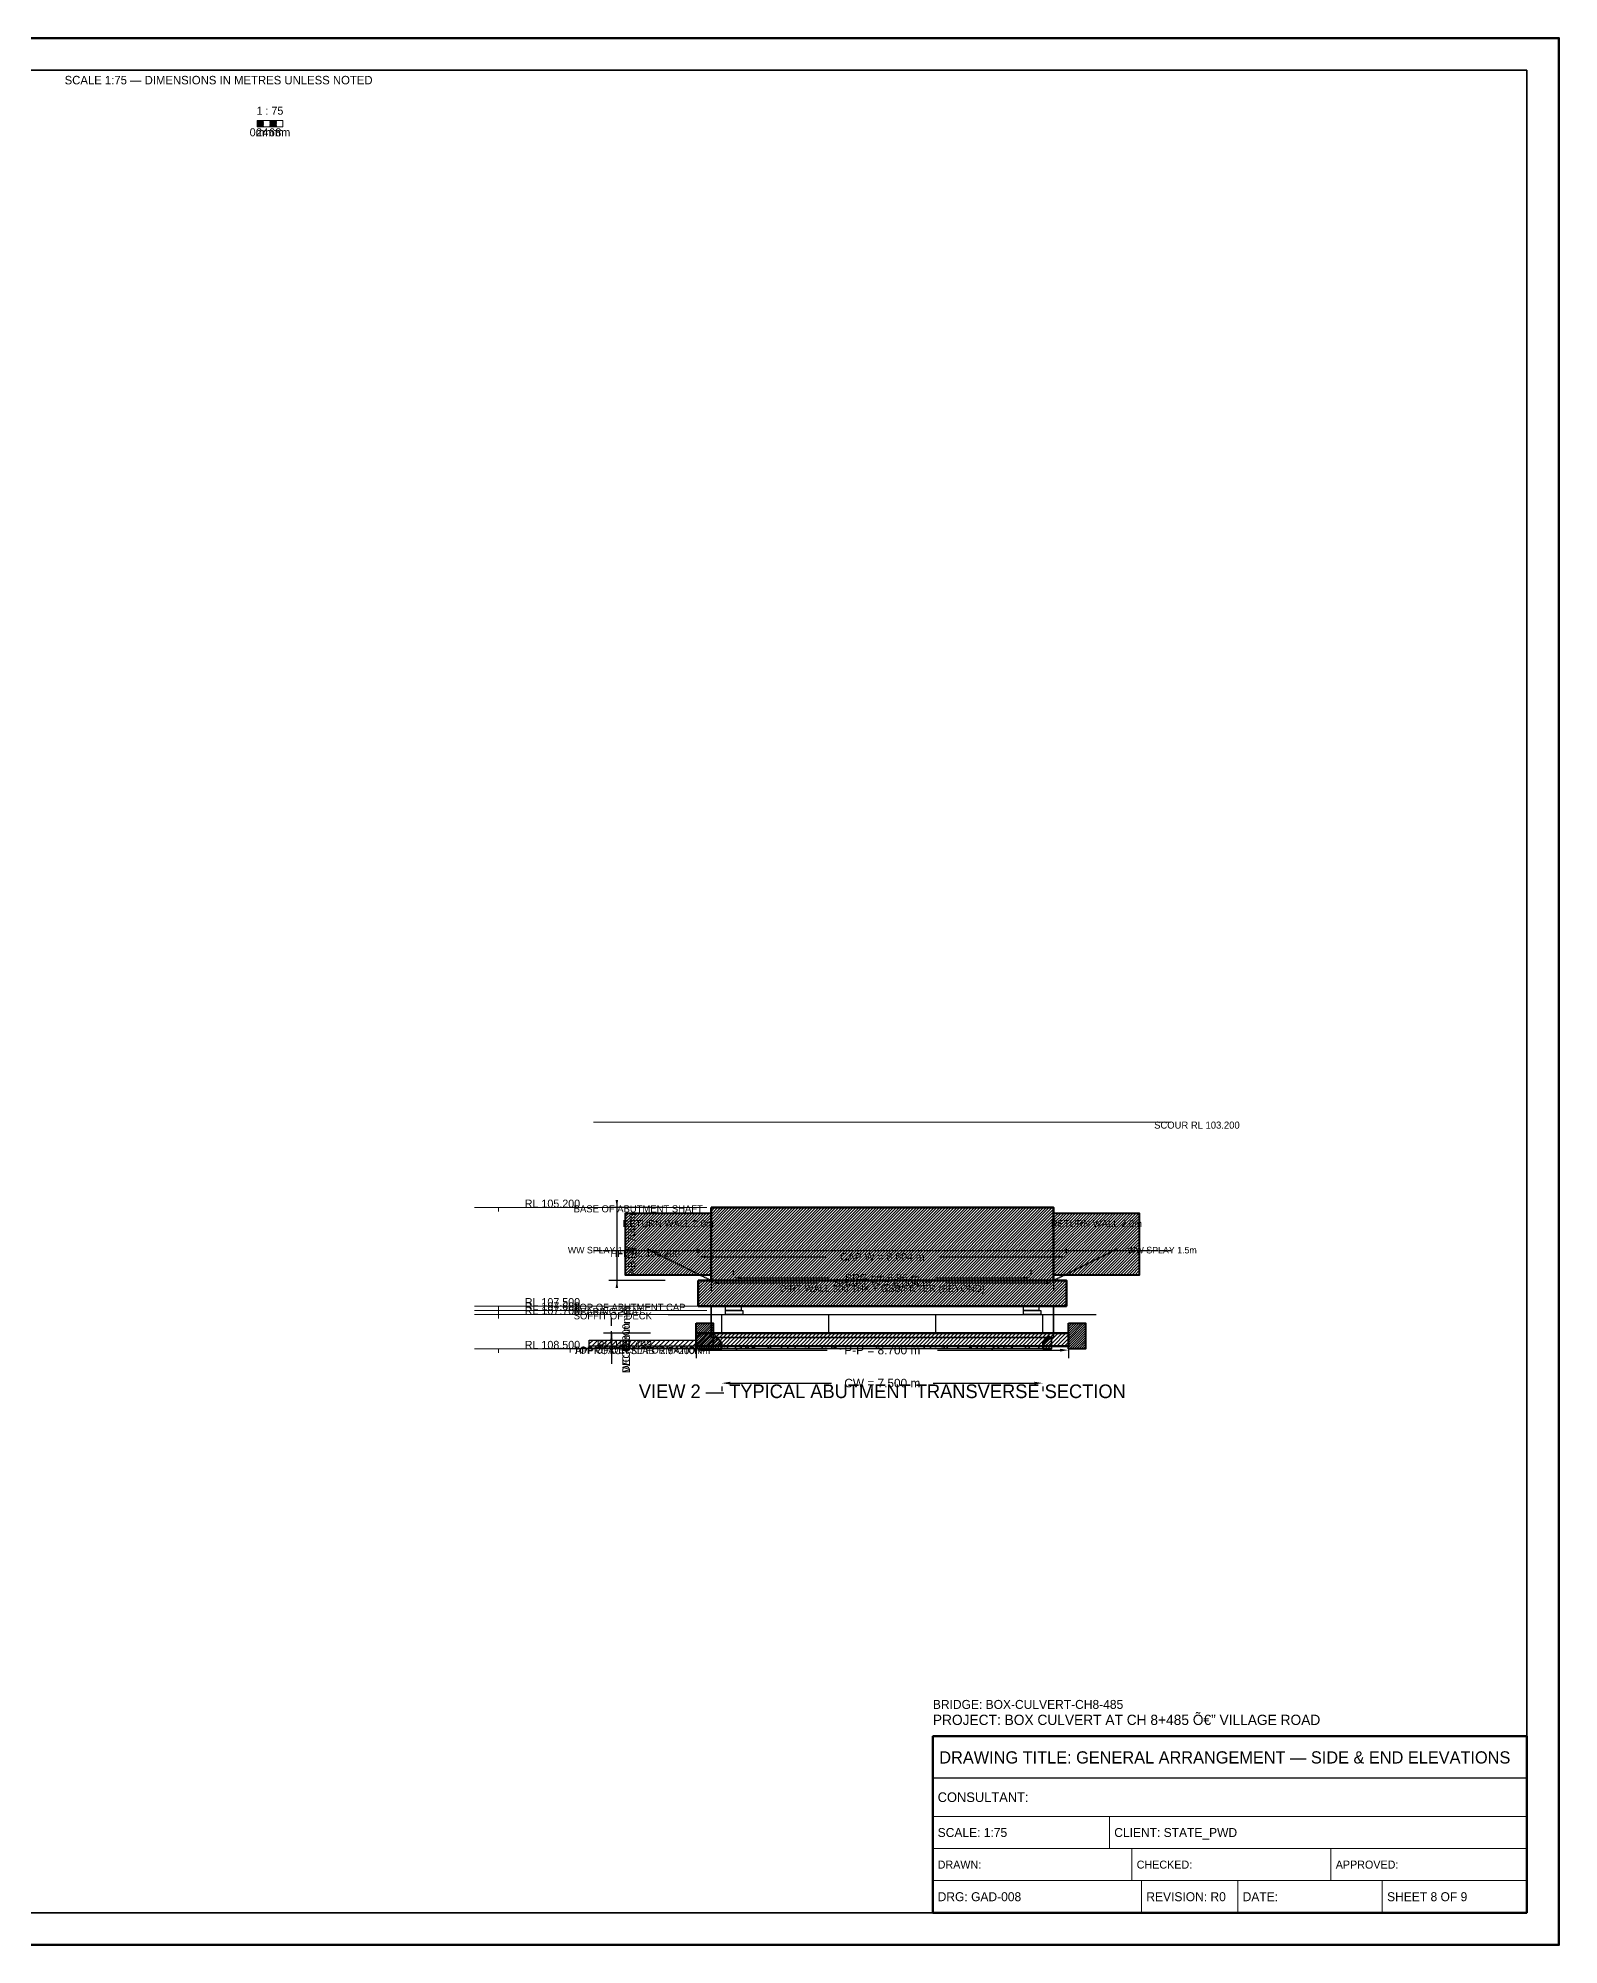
# Model space of a CAD drawing. Header units: metres. Extents: x 0 to 841, y 0 to 594.
# Drawn here: x 367 to 841, y 0 to 594 of the extents above; entities that cross this region are included whole.
import ezdxf
from ezdxf.enums import TextEntityAlignment as Align

# ---------------------------------------------------------------- set-up
doc = ezdxf.new("R2010")
doc.units = ezdxf.units.M
for name, pattern in [('DASHED', [0.5, 0.375, -0.125]), ('DASHED2', [0.25, 0.1875, -0.0625]), ('HIDDEN', [0.25, 0.1875, -0.0625])]:
    doc.linetypes.add(name, pattern=pattern)
for name, color, linetype, lineweight in [('BORDER-INNER', 7, 'Continuous', 35), ('BORDER-OUTER', 7, 'Continuous', 70), ('CIVIL-HFL', 5, 'DASHED', 25), ('CIVIL-ROAD', 7, 'Continuous', 25), ('CIVIL-SCOUR', 1, 'DASHED2', 18), ('DIM-LEVEL', 3, 'Continuous', 18), ('DIM-LINEAR', 3, 'Continuous', 18), ('STRUC-HATCHING', 8, 'Continuous', 18), ('STRUC-HIDDEN', 8, 'HIDDEN', 25), ('SUB-ABUT', 3, 'Continuous', 35), ('SUB-BEARING', 5, 'Continuous', 25), ('SUB-DIRT-WALL', 3, 'Continuous', 35), ('SUPER-DECK', 2, 'Continuous', 50), ('SUPER-KERB', 7, 'Continuous', 25), ('SUPER-PARAPET', 2, 'Continuous', 35), ('SUPER-WEARING', 8, 'Continuous', 25), ('SYM-SCALE', 7, 'Continuous', 13), ('TEXT-GENERAL', 7, 'Continuous', 18), ('TEXT-HEADER', 7, 'Continuous', 25), ('TEXT-LEVEL', 5, 'Continuous', 18), ('TEXT-SPEC', 7, 'Continuous', 13), ('TEXT-TITLE', 7, 'Continuous', 25), ('TITLEBLK-BOX', 7, 'Continuous', 50), ('TITLEBLK-TEXT', 7, 'Continuous', 18)]:
    doc.layers.add(name, color=color, linetype=linetype, lineweight=lineweight)
doc.styles.add('BRIDGE_STD', font='Arial.ttf')
doc.dimstyles.new('pmb100', dxfattribs={"dimtxt": 2.5, "dimasz": 0.9375, "dimexe": 2.5, "dimexo": 2.5, "dimtad": 0, "dimtih": 1, "dimdec": 0, "dimtxsty": 'BRIDGE_STD', "dimcen": 2.5, "dimazin": 3, "dimtfac": 1, "dimtmove": 0, "dimatfit": 3})

msp = doc.modelspace()

# ---------------------------------------------------------------- hatches: boundary and pattern name
at = {"layer": 'STRUC-HATCHING'}
h = msp.add_hatch(dxfattribs=at)
h.set_pattern_fill('ANSI31', scale=0.2)
h.paths.add_polyline_path([(550.22, 227.99), (576.89, 227.99), (576.89, 208.67), (550.22, 208.67)])
h = msp.add_hatch(dxfattribs=at)
h.set_pattern_fill('ANSI31', scale=0.2)
h.paths.add_polyline_path([(576.89, 229.67), (683.61, 229.67), (683.61, 207), (576.89, 207)])
h = msp.add_hatch(dxfattribs=at)
h.set_pattern_fill('ANSI31', scale=0.2)
h.paths.add_polyline_path([(683.61, 227.99), (710.28, 227.99), (710.28, 208.67), (683.61, 208.67)])
h = msp.add_hatch(dxfattribs=at)
h.set_pattern_fill('ANSI31', scale=0.2)
h.paths.add_polyline_path([(572.89, 207), (687.61, 207), (687.61, 199), (572.89, 199)])
h = msp.add_hatch(dxfattribs=at)
h.set_pattern_fill('ANSI31', scale=0.16)
h.paths.add_polyline_path([(572.25, 193.67), (577.58, 193.67), (577.58, 185.67), (572.25, 185.67)])
h = msp.add_hatch(dxfattribs=at)
h.set_pattern_fill('ANSI31', scale=0.2666667)
h.paths.add_polyline_path([(572.25, 190.53), (688.25, 190.53), (688.25, 186.53), (572.25, 186.53)])
h = msp.add_hatch(dxfattribs=at)
h.set_pattern_fill('ANSI31', scale=0.16)
h.paths.add_polyline_path([(688.25, 193.67), (693.58, 193.67), (693.58, 185.67), (688.25, 185.67)])
h = msp.add_hatch(dxfattribs=at)
h.set_pattern_fill('ANSI31', scale=0.333333)
h.paths.add_polyline_path([(538.92, 188.43), (572.25, 188.43), (572.25, 185.77), (538.92, 185.77)])
h = msp.add_hatch(dxfattribs=at)
h.set_pattern_fill('ANSI31', scale=0.1866667)
h.paths.add_polyline_path([(580.25, 185.67), (577.58, 185.67), (577.58, 188.6), (578.38, 189.77), (580.25, 187.43)])
h = msp.add_hatch(dxfattribs=at)
h.set_pattern_fill('ANSI31', scale=0.1866667)
h.paths.add_polyline_path([(680.25, 185.67), (682.92, 185.67), (682.92, 188.6), (682.12, 189.77), (680.25, 187.43)])
at = {"layer": 'SUPER-WEARING'}
h = msp.add_hatch(dxfattribs=at)
h.set_pattern_fill('AR-SAND', scale=0.0533333)
h.paths.add_polyline_path([(538.92, 186.63), (572.25, 186.63), (572.25, 185.77), (538.92, 185.77)])
h = msp.add_hatch(dxfattribs=at)
h.set_pattern_fill('AR-SAND', scale=0.0533333)
h.paths.add_polyline_path([(580.25, 186.53), (680.25, 186.53), (680.25, 185.67), (580.25, 185.67)])
at = {"layer": 'SYM-SCALE'}
h = msp.add_hatch(dxfattribs=at)
h.set_pattern_fill('SOLID')
h.paths.add_polyline_path([(435.5, 566.4), (437.5, 566.4), (437.5, 568.39), (435.5, 568.39)])
h = msp.add_hatch(dxfattribs=at)
h.set_pattern_fill('SOLID')
h.paths.add_polyline_path([(439.5, 566.4), (441.5, 566.4), (441.5, 568.39), (439.5, 568.39)])

# ---------------------------------------------------------------- linework, layer by layer
at = {"layer": 'BORDER-INNER'}
msp.add_lwpolyline([(10, 10), (831, 10), (831, 584), (10, 584), (10, 10)], dxfattribs=at)
at = {"layer": 'BORDER-OUTER'}
msp.add_lwpolyline([(0, 0), (841, 0), (841, 594), (0, 594), (0, 0)], dxfattribs=at)
at = {"layer": 'CIVIL-HFL', "color": 5, "linetype": 'DASHED'}
msp.add_line((540.25, 216.33), (720.25, 216.33), dxfattribs=at)
at = {"layer": 'CIVIL-ROAD', "lineweight": 25}
msp.add_lwpolyline([(538.92, 188.43), (572.25, 188.43), (572.25, 185.77), (538.92, 185.77), (538.92, 188.43)], dxfattribs=at)
at = {"layer": 'CIVIL-SCOUR', "color": 1, "linetype": 'DASHED2'}
msp.add_line((540.25, 256.33), (720.25, 256.33), dxfattribs=at)
at = {"layer": 'DIM-LEVEL'}
for p, q in [((503.17, 229.67), (518.13, 229.67)), ((510.65, 229.67), (510.65, 228.42)), ((503.17, 199), (518.13, 199)), ((503.17, 197.67), (518.13, 197.67)), ((503.17, 196.33), (518.13, 196.33)), ((510.65, 199), (510.65, 197.75)), ((510.65, 197.67), (510.65, 196.42)), ((510.65, 196.33), (510.65, 195.09)), ((503.17, 185.67), (518.13, 185.67)), ((510.65, 185.67), (510.65, 184.42)), ((525.57, 185.77), (540.53, 185.77)), ((533.05, 185.77), (533.05, 184.52))]:
    msp.add_line(p, q, dxfattribs=at)
at = {"layer": 'DIM-LEVEL', "color": 5}
for p, q in [((510.65, 229.67), (575.56, 229.67)), ((510.65, 199), (575.56, 199)), ((510.65, 197.67), (575.56, 197.67)), ((510.65, 196.33), (575.56, 196.33)), ((510.65, 185.67), (575.56, 185.67))]:
    msp.add_line(p, q, dxfattribs=at)
at = {"layer": 'STRUC-HIDDEN', "color": 8, "linetype": 'HIDDEN'}
for p, q in [((563.58, 196.33), (696.92, 196.33)), ((580.25, 190.53), (580.25, 196.33)), ((613.58, 190.53), (613.58, 196.33)), ((646.92, 190.53), (646.92, 196.33)), ((680.25, 190.53), (680.25, 196.33))]:
    msp.add_line(p, q, dxfattribs=at)
at = {"layer": 'SUB-ABUT', "color": 3, "linetype": 'DASHED'}
for p, q in [((576.89, 207), (556.89, 216.87)), ((683.61, 207), (703.61, 216.87))]:
    msp.add_line(p, q, dxfattribs=at)
at = {"layer": 'SUB-ABUT', "lineweight": 40}
for points in [[(550.22, 227.99), (576.89, 227.99), (576.89, 208.67), (550.22, 208.67), (550.22, 227.99)], [(683.61, 227.99), (710.28, 227.99), (710.28, 208.67), (683.61, 208.67), (683.61, 227.99)]]:
    msp.add_lwpolyline(points, dxfattribs=at)
at = {"layer": 'SUB-ABUT', "lineweight": 50}
for points in [[(576.89, 229.67), (683.61, 229.67), (683.61, 207), (576.89, 207), (576.89, 229.67)], [(572.89, 207), (687.61, 207), (687.61, 199), (572.89, 199), (572.89, 207)]]:
    msp.add_lwpolyline(points, dxfattribs=at)
at = {"layer": 'SUB-ABUT', "lineweight": 30}
for points in [[(581.45, 199), (586.25, 199), (586.25, 197.67), (581.45, 197.67), (581.45, 199)], [(674.25, 199), (679.05, 199), (679.05, 197.67), (674.25, 197.67), (674.25, 199)]]:
    msp.add_lwpolyline(points, dxfattribs=at)
at = {"layer": 'SUB-BEARING', "lineweight": 30}
for points in [[(581.45, 197.67), (586.78, 197.67), (586.78, 196.33), (581.45, 196.33), (581.45, 197.67)], [(674.25, 197.67), (679.58, 197.67), (679.58, 196.33), (674.25, 196.33), (674.25, 197.67)]]:
    msp.add_lwpolyline(points, dxfattribs=at)
at = {"layer": 'SUB-DIRT-WALL', "lineweight": 35}
msp.add_lwpolyline([(576.89, 189.2), (683.61, 189.2), (683.61, 199), (576.89, 199), (576.89, 189.2)], dxfattribs=at)
at = {"layer": 'SUPER-DECK', "lineweight": 50}
msp.add_lwpolyline([(572.25, 190.53), (688.25, 190.53), (688.25, 186.53), (572.25, 186.53), (572.25, 190.53)], dxfattribs=at)
at = {"layer": 'SUPER-KERB', "lineweight": 35}
for points in [[(580.25, 185.67), (577.58, 185.67), (577.58, 188.6), (578.38, 189.77), (580.25, 187.43), (580.25, 185.67)], [(680.25, 185.67), (682.92, 185.67), (682.92, 188.6), (682.12, 189.77), (680.25, 187.43), (680.25, 185.67)]]:
    msp.add_lwpolyline(points, dxfattribs=at)
at = {"layer": 'SUPER-PARAPET', "lineweight": 40}
for points in [[(572.25, 193.67), (577.58, 193.67), (577.58, 185.67), (572.25, 185.67), (572.25, 193.67)], [(688.25, 193.67), (693.58, 193.67), (693.58, 185.67), (688.25, 185.67), (688.25, 193.67)]]:
    msp.add_lwpolyline(points, dxfattribs=at)
at = {"layer": 'SUPER-WEARING'}
for points in [[(538.92, 186.63), (572.25, 186.63), (572.25, 185.77), (538.92, 185.77), (538.92, 186.63)], [(580.25, 186.53), (680.25, 186.53), (680.25, 185.67), (580.25, 185.67), (580.25, 186.53)]]:
    msp.add_lwpolyline(points, dxfattribs=at)
at = {"layer": 'SYM-SCALE'}
msp.add_lwpolyline([(435.5, 566.4), (443.5, 566.4), (443.5, 568.39), (435.5, 568.39), (435.5, 566.4)], dxfattribs=at)
at = {"layer": 'TITLEBLK-BOX', "lineweight": 50}
msp.add_lwpolyline([(646, 10), (831, 10), (831, 65), (646, 65), (646, 10)], dxfattribs=at)
at = {"layer": 'TITLEBLK-BOX', "lineweight": 30}
msp.add_lwpolyline([(646, 52), (831, 52), (831, 65), (646, 65), (646, 52)], dxfattribs=at)
at = {"layer": 'TITLEBLK-BOX', "lineweight": 18}
for points in [[(646, 40), (831, 40), (831, 52), (646, 52), (646, 40)], [(646, 30), (701, 30), (701, 40), (646, 40), (646, 30)], [(701, 30), (831, 30), (831, 40), (701, 40), (701, 30)], [(646, 20), (708, 20), (708, 30), (646, 30), (646, 20)], [(708, 20), (770, 20), (770, 30), (708, 30), (708, 20)], [(770, 20), (831, 20), (831, 30), (770, 30), (770, 20)], [(646, 10), (711, 10), (711, 20), (646, 20), (646, 10)], [(711, 10), (741, 10), (741, 20), (711, 20), (711, 10)], [(741, 10), (786, 10), (786, 20), (741, 20), (741, 10)], [(786, 10), (831, 10), (831, 20), (786, 20), (786, 10)]]:
    msp.add_lwpolyline(points, dxfattribs=at)

# ---------------------------------------------------------------- texts
at = {"layer": 'CIVIL-HFL', "color": 5}
msp.add_text('HFL RL 106.200', height=2.2, dxfattribs=at).set_placement((545.58, 214.28))
at = {"layer": 'CIVIL-SCOUR', "color": 1}
msp.add_text('SCOUR RL 103.200', height=2.2, dxfattribs=at).set_placement((714.92, 254.28))
at = {"layer": 'TEXT-GENERAL'}
for s, height, p in [('1 : 75', 2.493, (439.5, 570.14)), ('0m', 2.493, (435.5, 563.41)), ('2m', 2.493, (437.5, 563.41)), ('4m', 2.493, (439.5, 563.41)), ('6m', 2.493, (441.5, 563.41)), ('8m', 2.493, (443.5, 563.41)), ('APPROACH SLAB  2.5×200mm', 2.2, (555.58, 184.03))]:
    msp.add_text(s, height=height, dxfattribs=at).set_placement(p, align=Align.CENTER)
at = {"layer": 'TEXT-GENERAL', "color": 3}
for p in [(563.56, 223.59), (696.94, 223.59)]:
    msp.add_text('RETURN WALL 2.0m', height=2.2, dxfattribs=at).set_placement(p, align=Align.CENTER)
at = {"layer": 'TEXT-HEADER'}
msp.add_text('VIEW 2 — TYPICAL ABUTMENT TRANSVERSE SECTION', height=4.2533, dxfattribs=at).set_placement((630.25, 170.33), align=Align.CENTER)
at = {"layer": 'TEXT-LEVEL'}
for s, height, p in [('RL 105.200', 2.493, (518.88, 229.67)), ('BASE OF ABUTMENT SHAFT', 2.2, (534.12, 228.2)), ('RL 107.500', 2.493, (518.88, 199)), ('RL 107.600', 2.493, (518.88, 197.67)), ('RL 107.700', 2.493, (518.88, 196.33)), ('TOP OF ABUTMENT CAP', 2.2, (534.12, 197.53)), ('SOFFIT OF DECK', 2.2, (534.12, 194.87)), ('BEARING SEAT', 2.2, (534.12, 196.2)), ('RL 108.500', 2.493, (518.88, 185.67)), ('TOP OF DECK / FORMATION', 2.2, (534.12, 184.2)), ('RL 108.493', 2.493, (541.28, 185.77))]:
    msp.add_text(s, height=height, dxfattribs=at).set_placement(p)
at = {"layer": 'TEXT-SPEC', "color": 8}
msp.add_text('SCALE 1:75 — DIMENSIONS IN METRES UNLESS NOTED', height=2.64, dxfattribs=at).set_placement((423.5, 579.6), align=Align.CENTER)
at = {"layer": 'TEXT-SPEC', "color": 3}
msp.add_text('WW SPLAY 1.5m', height=2.0533, dxfattribs=at).set_placement((553.96, 215.4), align=Align.RIGHT)
msp.add_text('WW SPLAY 1.5m', height=2.0533, dxfattribs=at).set_placement((706.54, 215.4))
msp.add_text('DIRT WALL 300 THK + GSB/FILTER (BEYOND)', height=2.2, dxfattribs=at).set_placement((630.25, 203.4), align=Align.CENTER)
at = {"layer": 'TEXT-TITLE'}
for s, height, p in [('PROJECT: BOX CULVERT AT CH 8+485 â€” VILLAGE ROAD', 3.2, (646, 68.5)), ('DRAWING TITLE: GENERAL ARRANGEMENT — SIDE & END ELEVATIONS', 3.8, (648, 56.5))]:
    msp.add_text(s, height=height, dxfattribs=at).set_placement(p)
at = {"layer": 'TITLEBLK-TEXT'}
for s, height, p in [('BRIDGE: BOX-CULVERT-CH8-485', 2.8, (646, 73.5)), ('CONSULTANT: ', 3, (647.5, 44.5)), ('SCALE: 1:75', 2.8, (647.5, 33.6)), ('CLIENT: STATE_PWD', 2.8, (702.5, 33.6)), ('DRAWN: ', 2.5, (647.5, 23.75)), ('CHECKED: ', 2.5, (709.5, 23.75)), ('APPROVED: ', 2.5, (771.5, 23.75)), ('DRG: GAD-008', 2.8, (647.5, 13.6)), ('REVISION: R0', 2.8, (712.5, 13.6)), ('DATE: ', 2.8, (742.5, 13.6)), ('SHEET 8 OF 9', 2.8, (787.5, 13.6))]:
    msp.add_text(s, height=height, dxfattribs=at).set_placement(p)

# ---------------------------------------------------------------- dimensions: what is measured, and where the dimension line sits
at = {"layer": 'DIM-LINEAR'}
for base, p1, p2, text in [((547.56, 229.67), (565.16, 229.67), (565.16, 207), 'ABT 1.700 m'), ((545.85, 190.53), (560.52, 190.53), (560.52, 186.53), 'DECK 300mm'), ((545.85, 186.53), (560.52, 186.53), (560.52, 185.67), 'WC 65mm')]:
    msp.add_linear_dim(base=base, p1=p1, p2=p2, angle=90, text=text, dimstyle='pmb100', override={"dimtxt": 2.346667, "dimasz": 2.346667, "dimgap": 0.938667, "dimclrt": 3}, dxfattribs=at).render()
for base, p1, p2, text, override in [((572.89, 214.33), (572.89, 212.87), (687.61, 212.87), 'CAP W = 8.604 m', {"dimtxt": 2.346667, "dimasz": 2.346667, "dimgap": 0.938667, "dimclrt": 3}), ((576.89, 206.2), (576.89, 223.8), (683.61, 223.8), 'SHAFT W = 8.004 m', {"dimtxt": 2.346667, "dimasz": 2.346667, "dimgap": 0.938667, "dimclrt": 3}), ((583.85, 207.8), (583.85, 206.33), (676.65, 206.33), 'BRG c/c 6.96 m', {"dimtxt": 2.346667, "dimasz": 2.346667, "dimgap": 0.938667, "dimclrt": 3}), ((572.25, 185.27), (572.25, 188.2), (688.25, 188.2), 'P-P = 8.700 m', {"dimtxt": 2.64, "dimasz": 2.64, "dimgap": 1.056, "dimclrt": 3}), ((580.25, 175), (580.25, 176.47), (680.25, 176.47), 'CW = 7.500 m', {"dimtxt": 2.64, "dimasz": 2.64, "dimgap": 1.056, "dimclrt": 3})]:
    msp.add_linear_dim(base=base, p1=p1, p2=p2, text=text, dimstyle='pmb100', override=override, dxfattribs=at).render()

doc.saveas('drawing.dxf')
